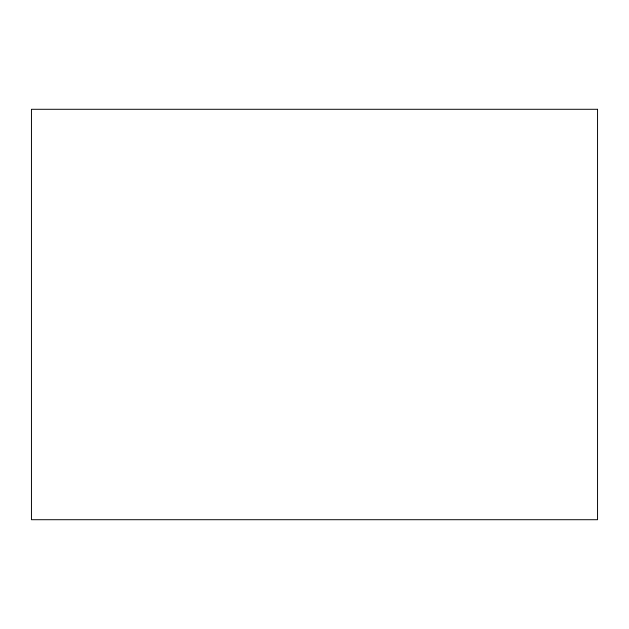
<?xml version="1.0" encoding="UTF-8"?>
<svg xmlns="http://www.w3.org/2000/svg" width="629" height="629" viewBox="0 0 629 629"><rect width="100%" height="100%" fill="white"/><g stroke="black" fill="none" stroke-linecap="round" stroke-linejoin="round"><path stroke-width="0.94" d="M597.55 109.289L31.45 109.289L31.45 519.711L597.55 519.711L597.55 109.289"/></g></svg>
